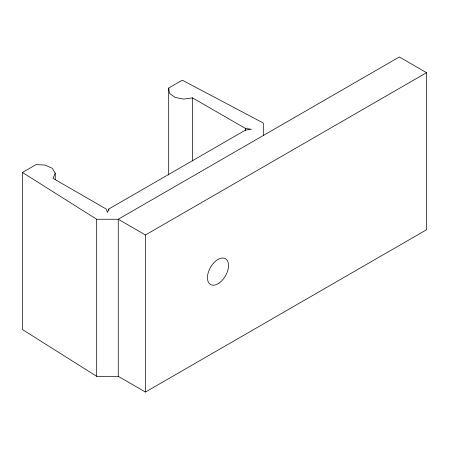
<?xml version="1.0" encoding="UTF-8"?>
<svg xmlns="http://www.w3.org/2000/svg" width="449" height="449" viewBox="0 0 449 449"><rect width="100%" height="100%" fill="white"/><g stroke="black" fill="none" stroke-linecap="round" stroke-linejoin="round"><path stroke-width="0.67" d="M263.316 135.671L263.316 123.048L182.283 80.191L168.678 88.043L169.475 93.274L175.071 97.411L183.663 99.122L192.486 97.86L245.536 128.487L251.418 129.273L245.536 130.058L108.826 208.987L107.468 212.383L106.11 208.987L53.055 178.36L55.244 173.263L52.275 168.302L45.108 165.075L36.055 164.615L22.45 172.472L22.45 329.544L96.681 376.324L118.255 376.324L145.459 392.033L426.55 229.748L426.55 72.676L399.346 56.967L118.255 219.252L96.681 219.252L22.45 172.472M118.255 376.324L118.255 219.252L145.459 234.962L426.55 72.676M245.536 128.487L245.536 130.592M192.486 97.86L192.486 160.972M168.678 88.043L168.678 174.998M145.459 234.962L145.459 392.033M108.826 208.987L108.826 210.39M96.681 219.252L96.681 376.324M55.244 173.263L55.244 179.578M218.927 283.201A14.907 8.61 -60 0 0 226.616 259.64A14.907 8.61 -60 0 0 208.426 272.021A14.907 8.61 -60 0 0 218.927 283.201"/></g></svg>
